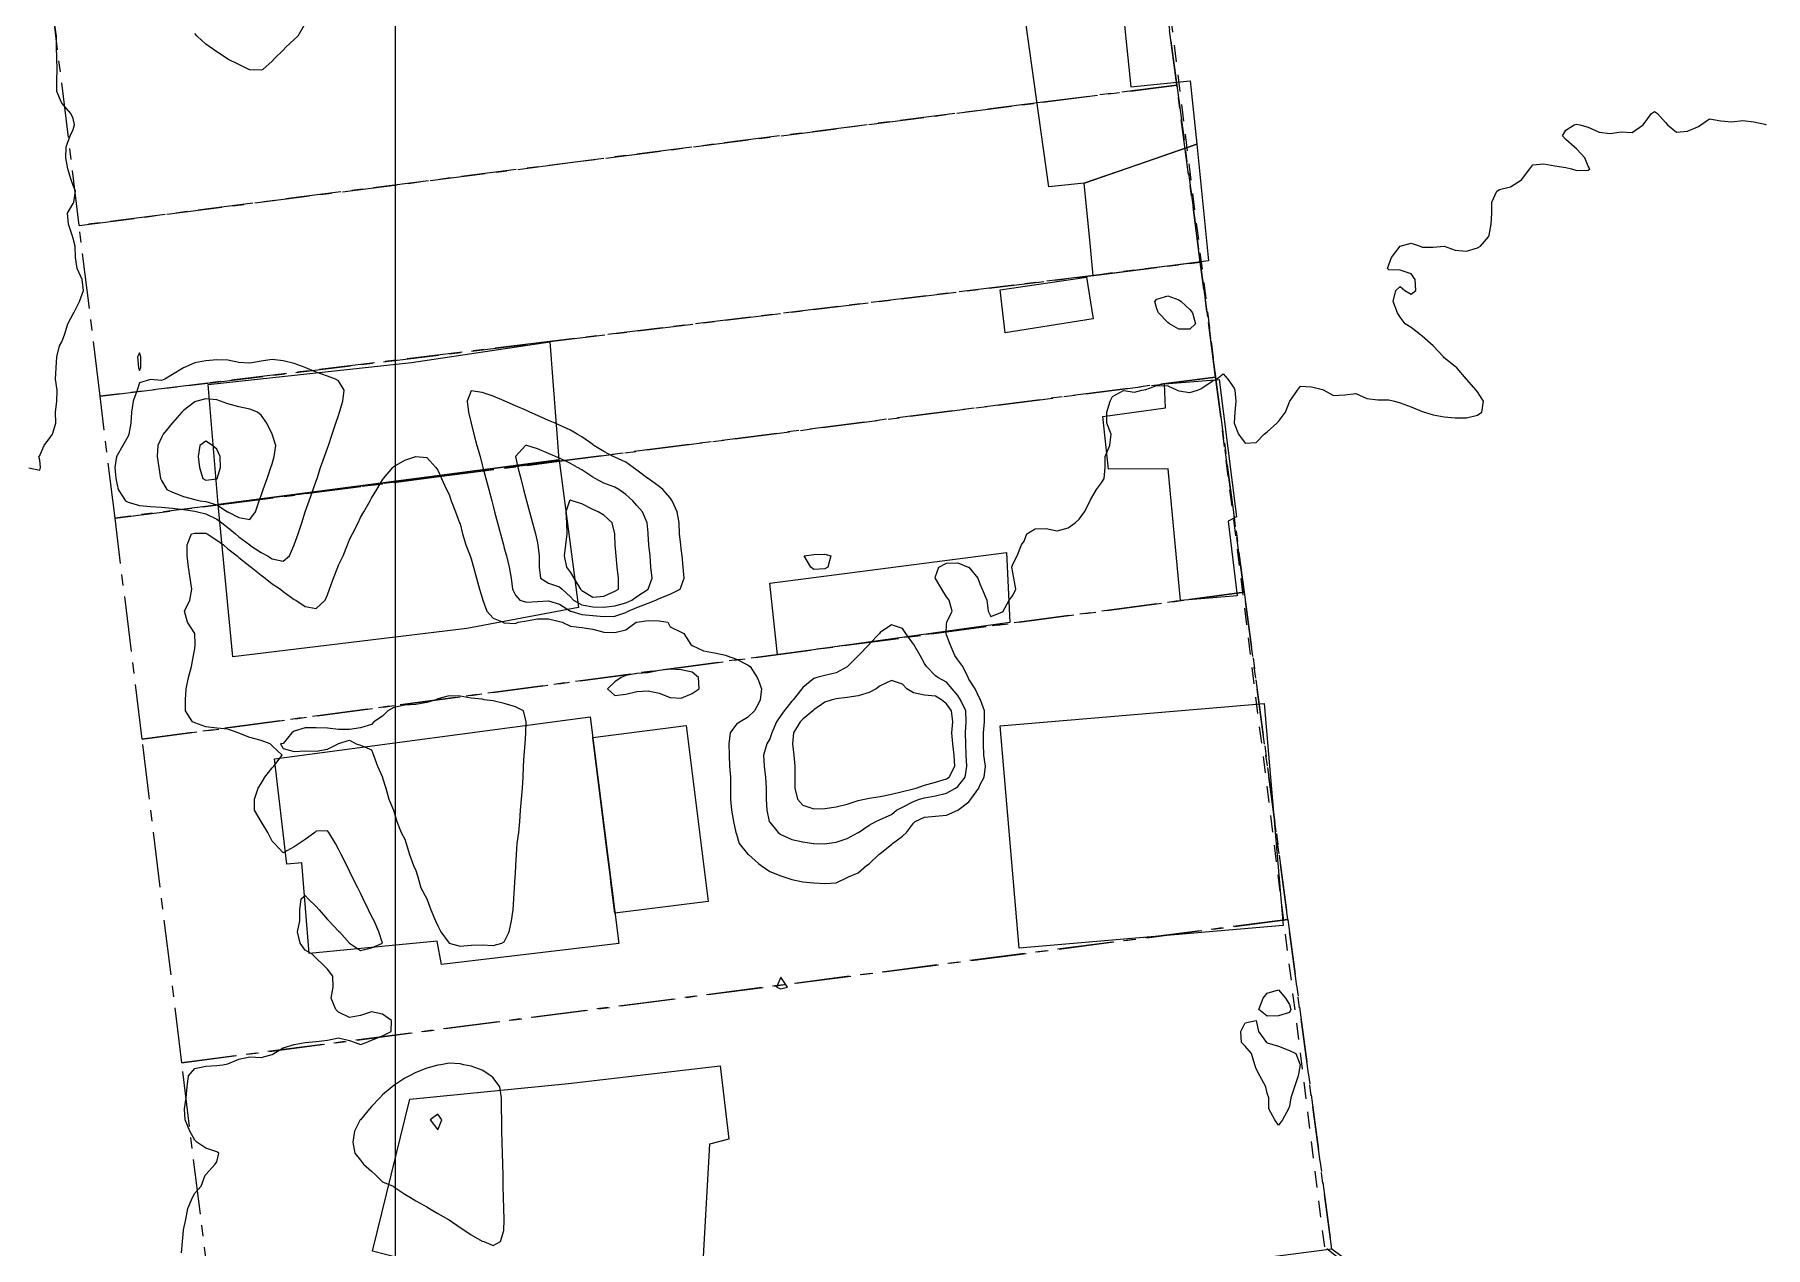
# Model space of a CAD drawing. Header units: centimetres. Extents: x 0 to 642158, y -847 to 649707.
# Drawn here: x 615850.5 to 615928.8, y 621200.5 to 621255.3 of the extents above; entities that cross this region are included whole.
import ezdxf

# ---------------------------------------------------------------- set-up
doc = ezdxf.new("R2010")
doc.units = ezdxf.units.CM
doc.header["$MEASUREMENT"] = 0
doc.linetypes.add('CENTERX2', pattern=[4, 2.5, -0.5, 0.5, -0.5])
doc.linetypes.add('JIS_02_0.7', pattern=[1.35, 0.75, -0.6])
for name, color, linetype, lineweight in [('MEV_grille', 254, 'Continuous', 9), ('WAL_parcellaire agricole', 7, 'JIS_02_0.7', 25), ('WAL_topographie 0.5', 253, 'Continuous', 20)]:
    doc.layers.add(name, color=color, linetype=linetype, lineweight=lineweight)
doc.layers.add('SPW_batiments', color=7, linetype='Continuous')
doc.layers.add('SPW_parcellaire cadastral', color=7, linetype='CENTERX2', lineweight=25, true_color=0xff0542)

# ---------------------------------------------------------------- blocks, each defined once
blk = doc.blocks.new('*U112')
at = {"layer": 'MEV_grille', "transparency": 33554687}
blk.add_lwpolyline([(0, 1825.476), (0, -1825.476)], dxfattribs=at)
blk = doc.blocks.new('*U113')
at = {"layer": 'MEV_grille', "color": 0, "linetype": 'ByBlock', "lineweight": -2, "transparency": 16777216}
blk.add_blockref('*U112', (500, 0), dxfattribs=at)

msp = doc.modelspace()

# ---------------------------------------------------------------- linework, layer by layer
at = {"layer": 'SPW_batiments'}
for points in [[(615900.43, 621249.453), (615897.967, 621248.601), (615896.367, 621248.445), (615895.797, 621252.521), (615894.859, 621259.232), (615899.514, 621258.471), (615899.852, 621255.14), (615900.074, 621252.955), (615902.765, 621253.228), (615903.056, 621250.361), (615900.43, 621249.453)], [(615897.967, 621248.601), (615903.056, 621250.361), (615903.591, 621245.091), (615898.375, 621244.415), (615898.259, 621245.721), (615897.967, 621248.601)], [(615898.372, 621242.472), (615894.399, 621241.841), (615894.175, 621243.782), (615898.068, 621244.355), (615898.372, 621242.472)], [(615874.223, 621236.093), (615858.819, 621234.076), (615858.772, 621234.623), (615858.355, 621239.498), (615867.555, 621240.496), (615873.815, 621241.435), (615874.223, 621236.093)], [(615904.855, 621233.52), (615904.479, 621233.329), (615904.88, 621229.949), (615902.328, 621229.741), (615901.762, 621235.69), (615899.067, 621235.668), (615898.812, 621238.057), (615901.644, 621238.455), (615901.603, 621239.529), (615904.073, 621239.735), (615904.855, 621233.52)], [(615874.241, 621235.956), (615875.104, 621229.418), (615870.062, 621228.473), (615859.476, 621227.189), (615858.819, 621234.076), (615874.223, 621236.093), (615874.241, 621235.956)], [(615894.605, 621228.745), (615884.109, 621227.273), (615883.753, 621230.518), (615894.459, 621231.903), (615894.605, 621228.745)], [(615876.922, 621214.232), (615868.911, 621213.28), (615868.707, 621214.335), (615862.925, 621213.783), (615862.592, 621217.874), (615861.91, 621217.821), (615861.361, 621222.572), (615875.633, 621224.477), (615876.922, 621214.232)], [(615895.029, 621214.024), (615894.177, 621224.067), (615906.113, 621225.08), (615906.966, 621215.037), (615895.029, 621214.024)], [(615876.546, 621217.22), (615876.344, 621218.831), (615875.75, 621223.548), (615879.98, 621224.078), (615880.974, 621216.135), (615876.75, 621215.606), (615876.574, 621217.004), (615876.546, 621217.22)], [(615881.896, 621205.385), (615881.028, 621205.16), (615880.742, 621200.077), (615875.578, 621199.454), (615875.594, 621199.018), (615874.266, 621198.667), (615869.072, 621198.124), (615869.324, 621199.415), (615865.787, 621200.314), (615867.484, 621207.184), (615874.657, 621207.899), (615881.511, 621208.697), (615881.896, 621205.385)]]:
    msp.add_lwpolyline(points, dxfattribs=at)
at = {"layer": 'SPW_parcellaire cadastral'}
for points in [[(615971.491, 621240.368), (615962.908, 621227.586), (615953.775, 621213.985), (615944.983, 621200.891), (615936.354, 621188.041), (615932.792, 621182.735), (615920.579, 621191.996), (615909.163, 621200.403), (615907.178, 621215.316), (615905.208, 621230.111), (615903.913, 621239.832), (615903.22, 621245.039), (615902.155, 621253.038), (615900.831, 621262.977), (615900.098, 621268.485), (615898.421, 621280.985), (615896.738, 621293.722), (615899.875, 621298.735), (615910.679, 621315.999), (615989.873, 621267.743), (615980.622, 621253.966), (615971.491, 621240.368)], [(615851.288, 621256.811), (615856.877, 621257.506), (615868.785, 621258.989), (615869.515, 621259.079), (615900.831, 621262.977), (615902.155, 621253.038), (615896.095, 621252.263), (615852.528, 621246.695), (615851.288, 621256.811)], [(615853.475, 621238.968), (615852.528, 621246.695), (615896.095, 621252.263), (615902.155, 621253.038), (615903.22, 621245.039), (615898.764, 621244.483), (615873.815, 621241.448), (615858.35, 621239.563), (615853.475, 621238.968)], [(615853.475, 621238.968), (615858.35, 621239.563), (615873.815, 621241.448), (615898.764, 621244.483), (615903.22, 621245.039), (615903.913, 621239.832), (615874.231, 621236.034), (615868.798, 621235.339), (615858.821, 621234.062), (615854.15, 621233.464), (615853.475, 621238.968)], [(615903.913, 621239.832), (615905.208, 621230.111), (615855.376, 621223.463), (615854.15, 621233.464), (615858.821, 621234.062), (615868.798, 621235.339), (615874.231, 621236.034), (615903.913, 621239.832)], [(615907.178, 621215.316), (615857.169, 621208.837), (615855.376, 621223.463), (615905.208, 621230.111), (615907.178, 621215.316)], [(615907.178, 621215.316), (615909.163, 621200.403), (615906.961, 621200.124), (615858.981, 621194.048), (615857.169, 621208.837), (615907.178, 621215.316)]]:
    msp.add_lwpolyline(points, dxfattribs=at)
at = {"layer": 'WAL_parcellaire agricole'}
msp.add_lwpolyline([(615932.823, 621382.262), (616024.829, 621318.773), (615932.664, 621181.331), (615908.845, 621200.511), (615897.084, 621294.508), (615929.327, 621350.511), (615927.074, 621372.261), (615932.823, 621382.262)], dxfattribs=at)
at = {"layer": 'WAL_topographie 0.5'}
for points in [[(615850.25, 621235.728), (615850.75, 621235.625), (615850.778, 621235.75), (615850.75, 621236.083), (615850.7, 621236.25), (615850.75, 621236.296), (615850.95, 621236.75), (615851.25, 621237.145), (615851.319, 621237.25), (615851.479, 621237.75), (615851.458, 621238.25), (615851.519, 621238.75), (615851.538, 621239.25), (615851.457, 621239.75), (615851.486, 621240.25), (615851.518, 621240.75), (615851.643, 621241.25), (615851.75, 621241.43), (615851.864, 621241.75), (615852.012, 621242.25), (615852.25, 621242.691), (615852.282, 621242.75), (615852.546, 621243.25), (615852.717, 621243.75), (615852.663, 621244.25), (615852.432, 621244.75), (615852.361, 621245.25), (615852.343, 621245.75), (615852.25, 621246.107), (615852.21, 621246.25), (615852.04, 621246.75), (615852, 621247.25), (615852.25, 621247.69), (615852.291, 621247.75), (615852.365, 621248.25), (615852.25, 621248.5), (615852.162, 621248.75), (615852.021, 621249.25), (615851.93, 621249.75), (615851.946, 621250.25), (615852.113, 621250.75), (615852.25, 621251.03), (615852.312, 621251.25), (615852.25, 621251.525), (615852.158, 621251.75), (615851.75, 621252.215), (615851.722, 621252.25), (615851.523, 621252.75), (615851.523, 621253.25), (615851.536, 621253.75), (615851.521, 621254.25), (615851.502, 621254.75), (615851.502, 621255.25), (615851.424, 621255.75)], [(615860.833, 621253.75), (615860.75, 621253.716), (615860.25, 621253.723), (615860.192, 621253.75), (615859.75, 621253.968), (615859.25, 621254.205), (615859.182, 621254.25), (615858.75, 621254.542), (615858.446, 621254.75), (615858.25, 621254.886), (615857.867, 621255.25), (615857.75, 621255.374)], [(615862.706, 621255.75), (615862.408, 621255.25), (615862.25, 621255.107), (615861.875, 621254.75), (615861.75, 621254.625), (615861.375, 621254.25), (615861.25, 621254.125), (615860.833, 621253.75)], [(615857.16, 621200.25), (615857.199, 621200.75), (615857.244, 621201.25), (615857.25, 621201.281), (615857.345, 621201.75), (615857.442, 621202.25), (615857.658, 621202.75), (615857.75, 621202.937), (615858.038, 621203.25), (615858.225, 621203.75), (615858.25, 621203.788), (615858.679, 621204.25), (615858.75, 621204.361), (615858.835, 621204.75), (615858.75, 621204.815), (615858.25, 621204.968), (615857.843, 621205.25), (615857.75, 621205.331), (615857.533, 621205.75), (615857.318, 621206.25), (615857.291, 621206.75), (615857.364, 621207.25), (615857.409, 621207.75), (615857.465, 621208.25), (615857.75, 621208.58), (615858.25, 621208.682), (615858.75, 621208.706), (615859.017, 621208.75), (615859.25, 621208.789), (615859.75, 621208.995), (615860.25, 621209.101), (615860.75, 621209.077), (615861.25, 621209.21), (615861.336, 621209.25), (615861.75, 621209.515), (615862.25, 621209.659), (615862.75, 621209.75), (615862.75, 621209.75), (615863.25, 621209.8), (615863.75, 621209.855), (615864.25, 621209.958), (615864.75, 621209.85), (615865, 621209.75), (615865.25, 621209.669), (615865.5, 621209.75), (615865.75, 621209.863), (615866.25, 621210.059), (615866.632, 621210.25), (615866.655, 621210.75), (615866.25, 621211.033), (615865.75, 621211.133), (615865.25, 621210.971), (615864.75, 621210.889), (615864.25, 621211.121), (615864.129, 621211.25), (615863.927, 621211.75), (615864.011, 621212.25), (615864, 621212.75), (615863.75, 621213.071), (615863.571, 621213.25), (615863.25, 621213.571), (615863.058, 621213.75), (615862.75, 621213.932), (615862.517, 621214.25), (615862.399, 621214.75), (615862.5, 621215.25), (615862.511, 621215.75), (615862.568, 621216.25), (615862.75, 621216.393), (615862.875, 621216.25), (615863.25, 621215.897), (615863.375, 621215.75), (615863.75, 621215.309), (615863.821, 621215.25), (615864.25, 621214.788), (615864.3, 621214.75), (615864.75, 621214.25), (615864.75, 621214.25), (615865.25, 621213.917), (615865.75, 621214.036), (615866.25, 621214.25), (615866.083, 621214.75), (615865.865, 621215.25), (615865.75, 621215.464), (615865.617, 621215.75), (615865.375, 621216.25), (615865.25, 621216.5), (615865.125, 621216.75), (615864.875, 621217.25), (615864.75, 621217.5), (615864.625, 621217.75), (615864.375, 621218.25), (615864.25, 621218.5), (615864.125, 621218.75), (615863.821, 621219.25), (615863.75, 621219.327), (615863.25, 621219.313), (615863.185, 621219.25), (615862.75, 621218.938), (615862.477, 621218.75), (615862.25, 621218.594), (615861.75, 621218.333), (615861.365, 621218.75), (615861.25, 621218.857), (615861.06, 621219.25), (615860.75, 621219.75), (615860.75, 621219.75), (615860.448, 621220.25), (615860.46, 621220.75), (615860.623, 621221.25), (615860.75, 621221.46), (615860.917, 621221.75), (615861.25, 621222.169), (615861.326, 621222.25), (615861.702, 621222.75), (615861.25, 621223.162), (615861.164, 621223.25), (615860.75, 621223.413), (615860.25, 621223.541), (615859.75, 621223.732), (615859.71, 621223.75), (615859.25, 621223.922), (615858.75, 621223.957), (615858.25, 621224.022), (615857.75, 621224.211), (615857.65, 621224.25), (615857.335, 621224.75), (615857.333, 621225.25), (615857.364, 621225.75), (615857.475, 621226.25), (615857.601, 621226.75), (615857.69, 621227.25), (615857.75, 621227.55), (615857.779, 621227.75), (615857.75, 621228.25), (615857.75, 621228.25), (615857.421, 621228.75), (615857.295, 621229.25), (615857.536, 621229.75), (615857.628, 621230.25), (615857.548, 621230.75), (615857.471, 621231.25), (615857.413, 621231.75), (615857.417, 621232.25), (615857.605, 621232.75), (615857.75, 621232.777), (615858.25, 621232.774), (615858.308, 621232.75), (615858.75, 621232.462), (615859.054, 621232.25), (615859.25, 621232.071), (615859.675, 621231.75), (615859.75, 621231.677), (615860.25, 621231.292), (615860.309, 621231.25), (615860.75, 621230.876), (615860.937, 621230.75), (615861.25, 621230.496), (615861.629, 621230.25), (615861.75, 621230.149), (615862.25, 621229.786), (615862.319, 621229.75), (615862.75, 621229.458), (615863.25, 621229.368), (615863.654, 621229.75), (615863.75, 621229.991), (615863.85, 621230.25), (615864.032, 621230.75), (615864.221, 621231.25), (615864.25, 621231.328), (615864.461, 621231.75), (615864.663, 621232.25), (615864.75, 621232.494), (615864.882, 621232.75), (615865.136, 621233.25), (615865.25, 621233.494), (615865.399, 621233.75), (615865.687, 621234.25), (615865.75, 621234.364), (615865.986, 621234.75), (615866.25, 621235.192), (615866.295, 621235.25), (615866.712, 621235.75), (615866.75, 621235.793), (615867.25, 621236.083), (615867.75, 621236.25), (615867.75, 621236.25), (615867.75, 621236.25), (615868.25, 621236.208), (615868.656, 621235.75), (615868.75, 621235.634), (615868.912, 621235.25), (615869.14, 621234.75), (615869.25, 621234.53), (615869.348, 621234.25), (615869.538, 621233.75), (615869.73, 621233.25), (615869.75, 621233.197), (615869.863, 621232.75), (615870.017, 621232.25), (615870.2, 621231.75), (615870.25, 621231.619), (615870.352, 621231.25), (615870.487, 621230.75), (615870.631, 621230.25), (615870.75, 621229.855), (615870.776, 621229.75), (615870.961, 621229.25), (615871.25, 621228.933), (615871.697, 621228.75), (615871.75, 621228.726), (615872.25, 621228.698), (615872.382, 621228.75), (615872.75, 621228.81), (615873.25, 621228.901), (615873.75, 621228.908), (615874.25, 621228.781), (615874.367, 621228.75), (615874.75, 621228.574), (615875.25, 621228.518), (615875.75, 621228.433), (615876.25, 621228.305), (615876.75, 621228.296), (615877.25, 621228.403), (615877.718, 621228.75), (615877.75, 621228.76), (615878.25, 621228.837), (615878.75, 621228.82), (615879.144, 621228.75), (615879.25, 621228.544), (615879.75, 621228.304), (615879.865, 621228.25), (615880.187, 621227.75), (615880.25, 621227.702), (615880.75, 621227.46), (615881.25, 621227.372), (615881.75, 621227.267), (615881.786, 621227.25), (615882.25, 621227.077), (615882.75, 621226.829), (615882.86, 621226.75), (615883.177, 621226.25), (615883.25, 621226.114), (615883.375, 621225.75), (615883.318, 621225.25), (615883.25, 621225.086), (615883.057, 621224.75), (615882.75, 621224.452), (615882.412, 621224.25), (615882.25, 621224.144), (615881.957, 621223.75), (615881.909, 621223.25), (615881.91, 621222.75), (615881.935, 621222.25), (615881.981, 621221.75), (615881.974, 621221.25), (615881.974, 621220.75), (615882.026, 621220.25), (615882.109, 621219.75), (615882.221, 621219.25), (615882.25, 621219.177), (615882.368, 621218.75), (615882.75, 621218.288), (615882.785, 621218.25), (615883.25, 621217.842), (615883.369, 621217.75), (615883.75, 621217.478), (615884.25, 621217.284), (615884.386, 621217.25), (615884.75, 621217.117), (615885.25, 621217.022), (615885.75, 621216.978), (615886.25, 621216.936), (615886.75, 621216.978), (615887.25, 621217.207), (615887.314, 621217.25), (615887.75, 621217.429), (615888.127, 621217.75), (615888.25, 621217.833), (615888.688, 621218.25), (615888.75, 621218.302), (615889.25, 621218.709), (615889.308, 621218.75), (615889.75, 621219.075), (615889.935, 621219.25), (615890.25, 621219.67), (615890.329, 621219.75), (615890.75, 621219.936), (615891.25, 621219.989), (615891.75, 621220.028), (615892.25, 621220.25), (615892.25, 621220.25), (615892.75, 621220.627), (615892.848, 621220.75), (615893.207, 621221.25), (615893.25, 621221.391), (615893.453, 621221.75), (615893.503, 621222.25), (615893.437, 621222.75), (615893.414, 621223.25), (615893.423, 621223.75), (615893.455, 621224.25), (615893.455, 621224.75), (615893.279, 621225.25), (615893.25, 621225.289), (615893.043, 621225.75), (615892.75, 621226.173), (615892.72, 621226.25), (615892.48, 621226.75), (615892.25, 621227.059), (615892.126, 621227.25), (615891.917, 621227.75), (615891.75, 621228.182), (615891.731, 621228.25), (615891.75, 621228.667), (615891.766, 621228.75), (615892, 621229.25), (615891.859, 621229.75), (615891.75, 621229.9), (615891.531, 621230.25), (615891.25, 621230.724), (615891.236, 621230.75), (615891.25, 621230.817), (615891.405, 621231.25), (615891.75, 621231.425), (615892.25, 621231.433), (615892.731, 621231.25), (615892.75, 621231.237), (615893.165, 621230.75), (615893.25, 621230.484), (615893.356, 621230.25), (615893.564, 621229.75), (615893.633, 621229.25), (615893.75, 621229.017), (615894.25, 621229.207), (615894.31, 621229.25), (615894.583, 621229.75), (615894.75, 621229.959), (615894.885, 621230.25), (615894.794, 621230.75), (615894.75, 621231), (615894.7, 621231.25), (615894.75, 621231.375), (615894.937, 621231.75), (615895.139, 621232.25), (615895.25, 621232.417), (615895.383, 621232.75), (615895.75, 621232.979), (615896.25, 621232.988), (615896.75, 621232.882), (615897.25, 621233.023), (615897.562, 621233.25), (615897.75, 621233.408), (615897.982, 621233.75), (615898.234, 621234.25), (615898.25, 621234.283), (615898.53, 621234.75), (615898.75, 621235.056), (615898.871, 621235.25), (615898.921, 621235.75), (615898.921, 621236.25), (615899.132, 621236.75), (615899.196, 621237.25), (615899, 621237.75), (615898.992, 621238.25), (615899.143, 621238.75), (615899.25, 621238.953), (615899.75, 621239.226), (615900.25, 621239.161), (615900.574, 621239.25), (615900.75, 621239.278), (615901.25, 621239.456), (615901.75, 621239.442), (615902.176, 621239.25), (615902.25, 621239.213), (615902.75, 621239.137), (615903.1, 621239.25), (615903.25, 621239.303), (615903.75, 621239.648), (615903.95, 621239.75), (615904.25, 621239.981), (615904.464, 621239.75), (615904.75, 621239.336), (615904.776, 621239.25), (615904.826, 621238.75), (615904.783, 621238.25), (615904.75, 621237.75), (615904.947, 621237.25), (615905.25, 621236.854), (615905.75, 621236.875), (615906.112, 621237.25), (615906.25, 621237.355), (615906.678, 621237.75), (615906.75, 621237.833), (615907.071, 621238.25), (615907.25, 621238.717), (615907.27, 621238.75), (615907.617, 621239.25), (615907.75, 621239.432), (615908.25, 621239.397), (615908.75, 621239.283), (615908.812, 621239.25), (615909.25, 621239), (615909.75, 621239.036), (615910.25, 621239.091), (615910.75, 621238.863), (615911.25, 621238.809), (615911.75, 621238.81), (615912, 621238.75), (615912.25, 621238.671), (615912.75, 621238.495), (615913.25, 621238.287), (615913.35, 621238.25), (615913.75, 621238.13), (615914.25, 621238.046), (615914.75, 621237.994), (615915.25, 621238), (615915.75, 621238.11), (615915.945, 621238.25), (615916.028, 621238.75), (615915.75, 621239.167), (615915.694, 621239.25), (615915.25, 621239.75), (615915.25, 621239.75), (615914.813, 621240.25), (615914.75, 621240.31), (615914.25, 621240.714), (615914.213, 621240.75), (615913.75, 621241.25), (615913.75, 621241.25), (615913.25, 621241.689), (615913.176, 621241.75), (615912.75, 621242.079), (615912.477, 621242.25), (615912.25, 621242.544), (615912.129, 621242.75), (615911.938, 621243.25), (615912.062, 621243.75), (615912.25, 621243.938), (615912.464, 621243.75), (615912.75, 621243.583), (615912.972, 621243.75), (615912.929, 621244.25), (615912.75, 621244.5), (615912.25, 621244.667), (615911.75, 621244.688), (615911.679, 621244.75), (615911.75, 621244.917), (615911.861, 621245.25), (615912.25, 621245.75), (615912.25, 621245.75), (615912.75, 621245.897), (615913.167, 621245.75), (615913.25, 621245.708), (615913.75, 621245.712), (615914.249, 621245.75), (615914.25, 621245.75), (615914.25, 621245.75), (615914.75, 621245.574), (615915.25, 621245.536), (615915.75, 621245.676), (615915.883, 621245.75), (615916.25, 621246.173), (615916.279, 621246.25), (615916.371, 621246.75), (615916.406, 621247.25), (615916.396, 621247.75), (615916.625, 621248.25), (615916.75, 621248.313), (615917.25, 621248.445), (615917.75, 621248.75), (615917.75, 621248.75), (615918.113, 621249.25), (615918.25, 621249.438), (615918.75, 621249.473), (615919.25, 621249.387), (615919.75, 621249.321), (615920, 621249.25), (615920.25, 621249.183), (615920.75, 621249.2), (615920.833, 621249.25), (615920.75, 621249.375), (615920.6, 621249.75), (615920.25, 621250.139), (615920.125, 621250.25), (615919.75, 621250.583), (615919.6, 621250.75), (615919.75, 621251), (615920.125, 621251.25), (615920.25, 621251.278), (615920.375, 621251.25), (615920.75, 621251.135), (615921.25, 621250.917), (615921.75, 621250.844), (615922.25, 621250.932), (615922.75, 621250.893), (615923.25, 621251.25), (615923.25, 621251.25), (615923.625, 621251.75), (615923.75, 621251.85), (615923.887, 621251.75), (615924.25, 621251.35), (615924.35, 621251.25), (615924.75, 621250.917), (615925.25, 621250.95), (615925.75, 621251.167), (615925.85, 621251.25), (615926.25, 621251.516), (615926.75, 621251.417), (615927.25, 621251.38), (615927.75, 621251.446), (615928.25, 621251.375), (615928.75, 621251.275), (615928.813, 621251.25)], [(615903.009, 621242.25), (615902.75, 621242.008), (615902.25, 621242), (615901.825, 621242.25), (615901.75, 621242.31), (615901.327, 621242.75), (615901.25, 621242.917), (615901.17, 621243.25), (615901.25, 621243.358), (615901.75, 621243.505), (615902.25, 621243.324), (615902.362, 621243.25), (615902.75, 621242.892), (615902.862, 621242.75), (615903.009, 621242.25)], [(615855.25, 621240.139), (615855.321, 621240.25), (615855.315, 621240.75), (615855.25, 621240.938), (615855.171, 621240.75), (615855.217, 621240.25), (615855.25, 621240.139)], [(615861.75, 621231.517), (615862.038, 621231.75), (615862.25, 621232.25), (615862.25, 621232.25), (615862.427, 621232.75), (615862.589, 621233.25), (615862.75, 621233.742), (615862.753, 621233.75), (615862.932, 621234.25), (615863.114, 621234.75), (615863.25, 621235.15), (615863.284, 621235.25), (615863.442, 621235.75), (615863.614, 621236.25), (615863.75, 621236.625), (615863.795, 621236.75), (615863.972, 621237.25), (615864.133, 621237.75), (615864.25, 621238.106), (615864.298, 621238.25), (615864.449, 621238.75), (615864.511, 621239.25), (615864.25, 621239.675), (615864.116, 621239.75), (615863.75, 621239.879), (615863.25, 621240.064), (615862.782, 621240.25), (615862.75, 621240.265), (615862.25, 621240.447), (615861.75, 621240.579), (615861.25, 621240.636), (615860.75, 621240.561), (615860.25, 621240.464), (615859.75, 621240.502), (615859.25, 621240.598), (615858.75, 621240.616), (615858.25, 621240.576), (615857.75, 621240.489), (615857.25, 621240.25), (615857.25, 621240.25), (615856.75, 621239.961), (615856.397, 621239.75), (615856.25, 621239.689), (615855.75, 621239.721), (615855.25, 621239.575), (615855.152, 621239.25), (615854.967, 621238.75), (615854.888, 621238.25), (615854.86, 621237.75), (615854.779, 621237.25), (615854.75, 621237.173), (615854.501, 621236.75), (615854.25, 621236.29), (615854.208, 621236.25), (615854.145, 621235.75), (615854.191, 621235.25), (615854.25, 621234.967), (615854.285, 621234.75), (615854.626, 621234.25), (615854.75, 621234.189), (615855.25, 621234.025), (615855.75, 621233.983), (615856.25, 621233.955), (615856.75, 621233.905), (615857.25, 621233.845), (615857.75, 621233.775), (615857.871, 621233.75), (615858.25, 621233.652), (615858.75, 621233.412), (615858.972, 621233.25), (615859.25, 621233.031), (615859.599, 621232.75), (615859.75, 621232.622), (615860.239, 621232.25), (615860.25, 621232.241), (615860.75, 621231.908), (615861.041, 621231.75), (615861.25, 621231.62), (615861.75, 621231.517)], [(615860.25, 621233.393), (615860.499, 621233.75), (615860.669, 621234.25), (615860.75, 621234.488), (615860.841, 621234.75), (615861.023, 621235.25), (615861.2, 621235.75), (615861.25, 621235.917), (615861.349, 621236.25), (615861.413, 621236.75), (615861.255, 621237.25), (615861.25, 621237.258), (615861.016, 621237.75), (615860.75, 621238.121), (615860.586, 621238.25), (615860.25, 621238.392), (615859.75, 621238.488), (615859.25, 621238.621), (615858.921, 621238.75), (615858.75, 621238.806), (615858.25, 621238.855), (615857.854, 621238.75), (615857.75, 621238.721), (615857.25, 621238.328), (615857.176, 621238.25), (615856.75, 621237.768), (615856.733, 621237.75), (615856.318, 621237.25), (615856.25, 621237.1), (615856.086, 621236.75), (615856.061, 621236.25), (615856.134, 621235.75), (615856.204, 621235.25), (615856.25, 621235.159), (615856.494, 621234.75), (615856.75, 621234.634), (615857.25, 621234.442), (615857.75, 621234.304), (615858.002, 621234.25), (615858.25, 621234.209), (615858.75, 621234.055), (615859.239, 621233.75), (615859.25, 621233.743), (615859.75, 621233.482), (615860.25, 621233.393)], [(615877.25, 621229.2), (615877.346, 621229.25), (615877.75, 621229.414), (615878.25, 621229.612), (615878.609, 621229.75), (615878.75, 621229.825), (615879.25, 621230.024), (615879.695, 621230.25), (615879.75, 621230.368), (615879.886, 621230.75), (615879.836, 621231.25), (615879.785, 621231.75), (615879.75, 621232.067), (615879.73, 621232.25), (615879.678, 621232.75), (615879.658, 621233.25), (615879.571, 621233.75), (615879.342, 621234.25), (615879.25, 621234.378), (615878.918, 621234.75), (615878.75, 621234.889), (615878.25, 621235.246), (615878.245, 621235.25), (615877.75, 621235.623), (615877.577, 621235.75), (615877.25, 621235.985), (615876.75, 621236.219), (615876.678, 621236.25), (615876.25, 621236.468), (615875.796, 621236.75), (615875.75, 621236.784), (615875.25, 621237.132), (615875.046, 621237.25), (615874.75, 621237.434), (615874.25, 621237.663), (615874.046, 621237.75), (615873.75, 621237.88), (615873.25, 621238.101), (615872.907, 621238.25), (615872.75, 621238.322), (615872.25, 621238.543), (615871.776, 621238.75), (615871.75, 621238.762), (615871.25, 621238.974), (615870.75, 621239.146), (615870.25, 621239.211), (615870.069, 621238.75), (615870.136, 621238.25), (615870.25, 621237.75), (615870.25, 621237.75), (615870.378, 621237.25), (615870.515, 621236.75), (615870.653, 621236.25), (615870.75, 621235.873), (615870.781, 621235.75), (615870.909, 621235.25), (615871.047, 621234.75), (615871.185, 621234.25), (615871.25, 621233.996), (615871.312, 621233.75), (615871.438, 621233.25), (615871.572, 621232.75), (615871.712, 621232.25), (615871.75, 621232.108), (615871.844, 621231.75), (615871.966, 621231.25), (615872.062, 621230.75), (615872.128, 621230.25), (615872.25, 621229.971), (615872.459, 621229.75), (615872.75, 621229.668), (615873.25, 621229.689), (615873.75, 621229.721), (615874.25, 621229.571), (615874.75, 621229.253), (615874.758, 621229.25), (615875.25, 621229.107), (615875.75, 621229.059), (615876.25, 621229.009), (615876.75, 621229.034), (615877.25, 621229.2)], [(615858.75, 621235.239), (615858.762, 621235.25), (615858.919, 621235.75), (615858.91, 621236.25), (615858.75, 621236.573), (615858.554, 621236.75), (615858.25, 621236.946), (615857.988, 621236.75), (615857.91, 621236.25), (615857.961, 621235.75), (615858.115, 621235.25), (615858.25, 621235.173), (615858.75, 621235.239)], [(615877.25, 621229.635), (615877.523, 621229.75), (615877.75, 621229.92), (615878.25, 621230.249), (615878.252, 621230.25), (615878.433, 621230.75), (615878.372, 621231.25), (615878.347, 621231.75), (615878.292, 621232.25), (615878.254, 621232.75), (615878.25, 621232.794), (615878.21, 621233.25), (615878.002, 621233.75), (615877.75, 621234.039), (615877.563, 621234.25), (615877.25, 621234.529), (615876.922, 621234.75), (615876.75, 621234.856), (615876.25, 621235.045), (615875.855, 621235.25), (615875.75, 621235.308), (615875.25, 621235.645), (615875.066, 621235.75), (615874.75, 621235.931), (615874.25, 621236.166), (615874.059, 621236.25), (615873.75, 621236.386), (615873.25, 621236.587), (615872.762, 621236.75), (615872.75, 621236.754), (615872.715, 621236.75), (615872.257, 621236.25), (615872.36, 621235.75), (615872.491, 621235.25), (615872.625, 621234.75), (615872.75, 621234.25), (615872.75, 621234.25), (615872.882, 621233.75), (615873.023, 621233.25), (615873.156, 621232.75), (615873.25, 621232.35), (615873.271, 621232.25), (615873.328, 621231.75), (615873.321, 621231.25), (615873.385, 621230.75), (615873.75, 621230.519), (615874.25, 621230.35), (615874.361, 621230.25), (615874.75, 621229.903), (615874.88, 621229.75), (615875.25, 621229.539), (615875.75, 621229.447), (615876.25, 621229.433), (615876.75, 621229.489), (615877.25, 621229.635)], [(615876.75, 621230.157), (615876.912, 621230.25), (615876.915, 621230.75), (615876.858, 621231.25), (615876.814, 621231.75), (615876.767, 621232.25), (615876.75, 621232.694), (615876.748, 621232.75), (615876.62, 621233.25), (615876.25, 621233.601), (615875.993, 621233.75), (615875.75, 621233.853), (615875.25, 621234.108), (615874.816, 621234.25), (615874.75, 621234.274), (615874.703, 621234.25), (615874.53, 621233.75), (615874.565, 621233.25), (615874.574, 621232.75), (615874.518, 621232.25), (615874.462, 621231.75), (615874.557, 621231.25), (615874.75, 621230.999), (615874.898, 621230.75), (615875.192, 621230.25), (615875.25, 621230.182), (615875.75, 621229.888), (615876.25, 621229.932), (615876.75, 621230.157)], [(615886.375, 621231.25), (615886.25, 621231.167), (615885.75, 621231.143), (615885.613, 621231.25), (615885.306, 621231.75), (615885.75, 621231.818), (615886.25, 621231.826), (615886.519, 621231.75), (615886.375, 621231.25)], [(615886.25, 621218.735), (615886.338, 621218.75), (615886.75, 621218.816), (615887.25, 621218.979), (615887.75, 621219.244), (615887.759, 621219.25), (615888.25, 621219.577), (615888.555, 621219.75), (615888.75, 621219.829), (615889.25, 621220.067), (615889.481, 621220.25), (615889.75, 621220.396), (615890.25, 621220.652), (615890.524, 621220.75), (615890.75, 621220.815), (615891.25, 621220.906), (615891.75, 621221.02), (615892.149, 621221.25), (615892.25, 621221.321), (615892.585, 621221.75), (615892.667, 621222.25), (615892.631, 621222.75), (615892.615, 621223.25), (615892.604, 621223.75), (615892.637, 621224.25), (615892.619, 621224.75), (615892.381, 621225.25), (615892.25, 621225.445), (615892.001, 621225.75), (615891.75, 621226.042), (615891.354, 621226.25), (615891.25, 621226.333), (615890.836, 621226.75), (615890.75, 621226.895), (615890.547, 621227.25), (615890.26, 621227.75), (615890.25, 621227.768), (615889.907, 621228.25), (615889.75, 621228.469), (615889.25, 621228.637), (615888.75, 621228.286), (615888.716, 621228.25), (615888.25, 621227.759), (615888.242, 621227.75), (615887.767, 621227.25), (615887.75, 621227.232), (615887.273, 621226.75), (615887.25, 621226.732), (615886.75, 621226.471), (615886.25, 621226.347), (615885.879, 621226.25), (615885.75, 621226.212), (615885.25, 621225.803), (615885.209, 621225.75), (615884.811, 621225.25), (615884.75, 621225.185), (615884.404, 621224.75), (615884.25, 621224.538), (615884.065, 621224.25), (615883.842, 621223.75), (615883.75, 621223.477), (615883.614, 621223.25), (615883.469, 621222.75), (615883.5, 621222.25), (615883.558, 621221.75), (615883.583, 621221.25), (615883.592, 621220.75), (615883.62, 621220.25), (615883.732, 621219.75), (615883.75, 621219.716), (615884.127, 621219.25), (615884.25, 621219.15), (615884.75, 621218.932), (615885.25, 621218.827), (615885.737, 621218.75), (615885.75, 621218.748), (615886.25, 621218.735)], [(615880.25, 621225.532), (615880.566, 621225.75), (615880.534, 621226.25), (615880.25, 621226.5), (615879.75, 621226.596), (615879.25, 621226.625), (615878.75, 621226.573), (615878.25, 621226.469), (615877.75, 621226.435), (615877.25, 621226.353), (615877.038, 621226.25), (615876.75, 621226.064), (615876.417, 621225.75), (615876.75, 621225.442), (615877.25, 621225.497), (615877.75, 621225.619), (615878.25, 621225.65), (615878.75, 621225.54), (615879.25, 621225.349), (615879.75, 621225.316), (615880.25, 621225.532)], [(615887.75, 621220.692), (615888.039, 621220.75), (615888.25, 621220.793), (615888.75, 621220.871), (615889.25, 621220.979), (615889.75, 621221.106), (615890.25, 621221.224), (615890.366, 621221.25), (615890.75, 621221.386), (615891.25, 621221.516), (615891.75, 621221.668), (615891.861, 621221.75), (615892.118, 621222.25), (615892.088, 621222.75), (615892.033, 621223.25), (615891.992, 621223.75), (615892.03, 621224.25), (615891.965, 621224.75), (615891.75, 621225.063), (615891.521, 621225.25), (615891.25, 621225.408), (615890.75, 621225.464), (615890.25, 621225.566), (615889.951, 621225.75), (615889.75, 621225.951), (615889.25, 621226.127), (615888.75, 621225.882), (615888.57, 621225.75), (615888.25, 621225.582), (615887.75, 621225.425), (615887.25, 621225.349), (615886.75, 621225.292), (615886.58, 621225.25), (615886.25, 621225.14), (615885.75, 621224.799), (615885.696, 621224.75), (615885.25, 621224.372), (615885.132, 621224.25), (615884.828, 621223.75), (615884.777, 621223.25), (615884.842, 621222.75), (615884.882, 621222.25), (615884.882, 621221.75), (615884.886, 621221.25), (615885.013, 621220.75), (615885.25, 621220.483), (615885.75, 621220.316), (615886.25, 621220.335), (615886.75, 621220.408), (615887.25, 621220.533), (615887.75, 621220.692)], [(615871.25, 621214.134), (615871.635, 621214.25), (615871.75, 621214.31), (615871.966, 621214.75), (615872.078, 621215.25), (615872.15, 621215.75), (615872.185, 621216.25), (615872.214, 621216.75), (615872.245, 621217.25), (615872.25, 621217.375), (615872.277, 621217.75), (615872.295, 621218.25), (615872.336, 621218.75), (615872.406, 621219.25), (615872.457, 621219.75), (615872.486, 621220.25), (615872.525, 621220.75), (615872.568, 621221.25), (615872.596, 621221.75), (615872.612, 621222.25), (615872.643, 621222.75), (615872.686, 621223.25), (615872.723, 621223.75), (615872.738, 621224.25), (615872.621, 621224.75), (615872.25, 621224.93), (615871.75, 621225.081), (615871.25, 621225.203), (615870.839, 621225.25), (615870.75, 621225.27), (615870.25, 621225.317), (615869.75, 621225.41), (615869.25, 621225.431), (615868.75, 621225.298), (615868.648, 621225.25), (615868.25, 621225.131), (615867.75, 621225.028), (615867.25, 621225.005), (615866.75, 621224.905), (615866.489, 621224.75), (615866.25, 621224.506), (615865.857, 621224.25), (615865.75, 621224.125), (615865.25, 621223.979), (615864.75, 621223.9), (615864.25, 621223.902), (615863.75, 621223.965), (615863.25, 621223.978), (615862.75, 621223.982), (615862.25, 621223.833), (615862.14, 621223.75), (615861.75, 621223.274), (615861.625, 621223.25), (615861.75, 621223.05), (615862.25, 621222.906), (615862.75, 621222.94), (615863.25, 621222.925), (615863.75, 621223.011), (615864.236, 621223.25), (615864.25, 621223.278), (615864.75, 621223.417), (615865.05, 621223.25), (615865.25, 621223.2), (615865.75, 621222.988), (615865.835, 621222.75), (615866.015, 621222.25), (615866.237, 621221.75), (615866.25, 621221.721), (615866.395, 621221.25), (615866.534, 621220.75), (615866.734, 621220.25), (615866.75, 621220.217), (615866.887, 621219.75), (615867.083, 621219.25), (615867.25, 621218.95), (615867.319, 621218.75), (615867.461, 621218.25), (615867.637, 621217.75), (615867.75, 621217.531), (615867.833, 621217.25), (615867.983, 621216.75), (615868.25, 621216.25), (615868.25, 621216.25), (615868.435, 621215.75), (615868.635, 621215.25), (615868.75, 621215.025), (615868.887, 621214.75), (615869.25, 621214.25), (615869.25, 621214.25), (615869.75, 621214.109), (615870.25, 621214.146), (615870.75, 621214.165), (615871.25, 621214.134)], [(615884.25, 621212.177), (615884.559, 621212.25), (615884.25, 621212.714), (615884.059, 621212.25), (615884.25, 621212.177)], [(615907.313, 621211.25), (615907.25, 621211.113), (615906.75, 621210.964), (615906.25, 621210.945), (615905.861, 621211.25), (615906.06, 621211.75), (615906.25, 621211.989), (615906.75, 621212.139), (615907.068, 621211.75), (615907.25, 621211.464), (615907.313, 621211.25)], [(615906.933, 621206.25), (615906.75, 621206.011), (615906.583, 621206.25), (615906.321, 621206.75), (615906.322, 621207.25), (615906.25, 621207.464), (615906.189, 621207.75), (615905.905, 621208.25), (615905.75, 621208.559), (615905.684, 621208.75), (615905.528, 621209.25), (615905.25, 621209.583), (615905.089, 621209.75), (615905.058, 621210.25), (615905.25, 621210.635), (615905.75, 621210.75), (615905.75, 621210.75), (615905.75, 621210.75), (615905.854, 621210.25), (615906.208, 621209.75), (615906.25, 621209.739), (615906.75, 621209.588), (615907.25, 621209.389), (615907.538, 621209.25), (615907.74, 621208.75), (615907.643, 621208.25), (615907.476, 621207.75), (615907.306, 621207.25), (615907.25, 621206.875), (615907.212, 621206.75), (615906.933, 621206.25)], [(615871.25, 621200.576), (615871.577, 621200.75), (615871.73, 621201.25), (615871.738, 621201.75), (615871.728, 621202.25), (615871.714, 621202.75), (615871.703, 621203.25), (615871.692, 621203.75), (615871.681, 621204.25), (615871.67, 621204.75), (615871.656, 621205.25), (615871.645, 621205.75), (615871.634, 621206.25), (615871.625, 621206.75), (615871.625, 621207.25), (615871.545, 621207.75), (615871.25, 621208.152), (615871.143, 621208.25), (615870.75, 621208.504), (615870.25, 621208.681), (615869.921, 621208.75), (615869.75, 621208.795), (615869.25, 621208.821), (615868.881, 621208.75), (615868.75, 621208.733), (615868.25, 621208.595), (615867.75, 621208.394), (615867.464, 621208.25), (615867.25, 621208.146), (615866.75, 621207.812), (615866.678, 621207.75), (615866.25, 621207.391), (615866.115, 621207.25), (615865.75, 621206.854), (615865.653, 621206.75), (615865.25, 621206.262), (615865.239, 621206.25), (615864.974, 621205.75), (615864.908, 621205.25), (615864.993, 621204.75), (615865.25, 621204.431), (615865.389, 621204.25), (615865.75, 621203.93), (615865.943, 621203.75), (615866.25, 621203.453), (615866.721, 621203.25), (615866.75, 621203.227), (615867.25, 621202.901), (615867.512, 621202.75), (615867.75, 621202.591), (615868.25, 621202.322), (615868.373, 621202.25), (615868.75, 621202.015), (615869.223, 621201.75), (615869.25, 621201.733), (615869.75, 621201.387), (615869.969, 621201.25), (615870.25, 621201.059), (615870.75, 621200.772), (615870.818, 621200.75), (615871.25, 621200.576)], [(615868.75, 621205.806), (615868.927, 621206.25), (615868.75, 621206.517), (615868.405, 621206.25), (615868.75, 621205.806)]]:
    msp.add_lwpolyline(points, dxfattribs=at)

# ---------------------------------------------------------------- block references
at = {"layer": 'MEV_grille', "transparency": 33554687}
msp.add_blockref('*U113', (615366.814, 620593.644), dxfattribs=at)

doc.saveas('drawing.dxf')
